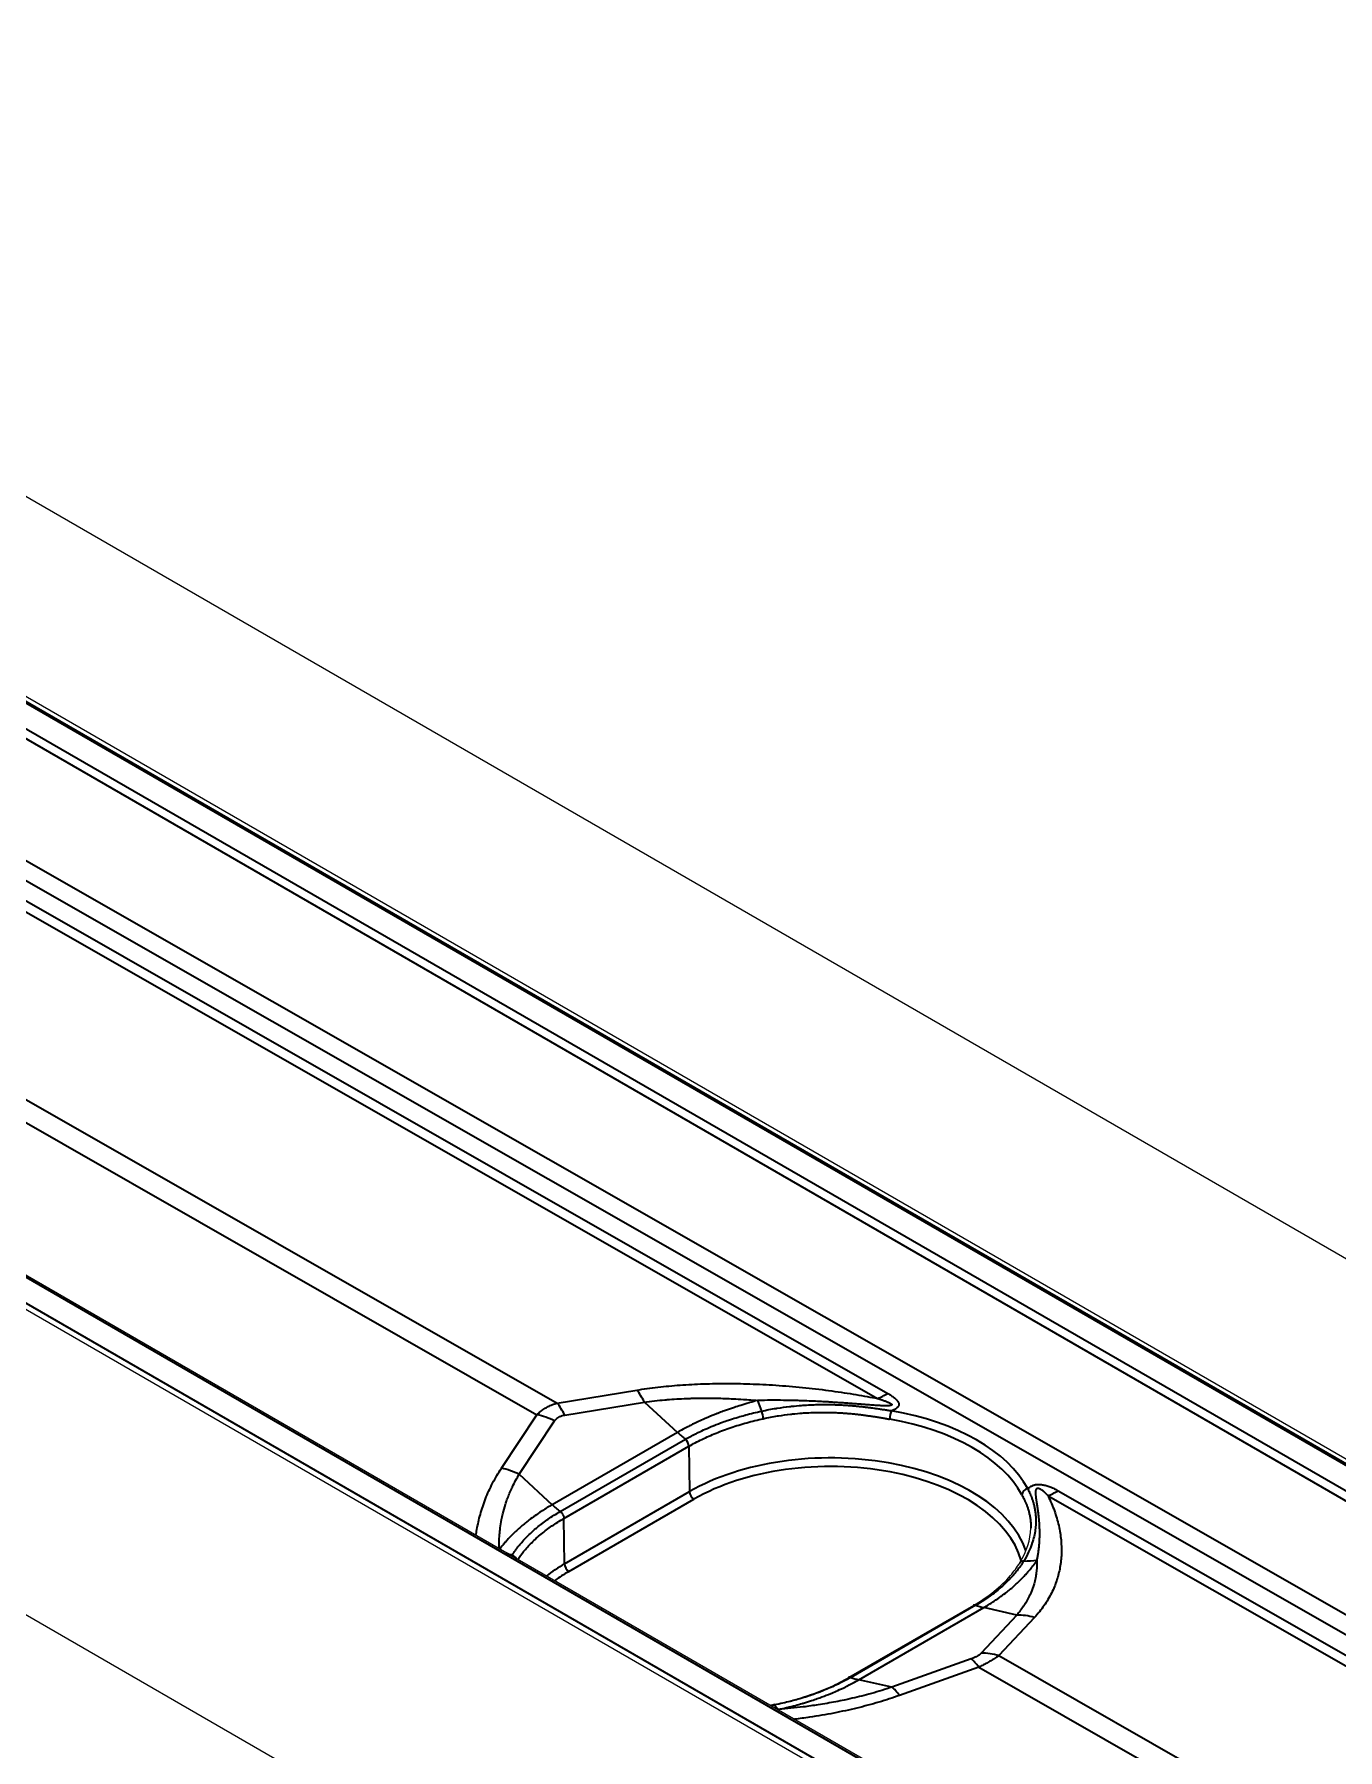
# Model space of a CAD drawing. Header units: millimetres. Extents: x 101 to 3000, y 150 to 4305.
# Drawn here: x 2276.3 to 2339.1, y 1187.6 to 1270.2 of the extents above; entities that cross this region are included whole.
import ezdxf

# ---------------------------------------------------------------- set-up
doc = ezdxf.new("R2010")
doc.units = ezdxf.units.MM
doc.header["$LTSCALE"] = 15
doc.layers.add('_Sichtbarkanten', color=7, linetype='Continuous', lineweight=25)
doc.layers.add('Sichtbar schmal (ISO)', color=7, linetype='Continuous', lineweight=35)

msp = doc.modelspace()

# ---------------------------------------------------------------- linework, layer by layer
at = {"layer": '_Sichtbarkanten'}
for p, q in [((1944.571, 1439.231), (2453.688, 1145.292)), ((1958.148, 1421.528), (2423.15, 1153.06)), ((1958.784, 1421.374), (2422.759, 1153.498)), ((1897.902, 1412.287), (2407.019, 1118.348)), ((2399.171, 1139.224), (1934.185, 1407.684)), ((2397.176, 1138.728), (1933.2, 1406.604)), ((2312.024, 1205.127), (2312.024, 1205.127)), ((2297.705, 1198.697), (2297.704, 1198.697)), ((2321.521, 1194.52), (2315.501, 1191.044))]:
    msp.add_line(p, q, dxfattribs=at)
msp.add_ellipse((2315.651, 1190.784), major_axis=(-0.15, 0.26), ratio=0.589818, start_param=0.000547, end_param=0.000654, dxfattribs=at)
for points in [[(2323.752, 1196.56), (2324.096, 1197.124), (2324.276, 1197.698), (2324.287, 1198.238)], [(2321.521, 1194.52), (2321.521, 1194.52), (2321.521, 1194.52), (2321.521, 1194.52)], [(2311.729, 1189.709), (2311.787, 1189.72), (2311.845, 1189.731), (2311.902, 1189.743)]]:
    msp.add_open_spline(points, degree=3, dxfattribs=at)
for points, knots in [([(2321.521, 1194.52), (2322.245, 1194.938), (2322.855, 1195.429), (2323.476, 1196.149), (2323.625, 1196.353), (2323.752, 1196.56)], [0, 0, 0, 0, 0.5178171, 0.5178171, 0.7138072, 0.7138072, 0.7138072, 0.7138072]), ([(2311.902, 1189.743), (2312.882, 1189.937), (2313.815, 1190.232), (2314.935, 1190.737), (2315.227, 1190.886), (2315.501, 1191.044)], [0, 0, 0, 0, 0.5209243, 0.5209243, 0.7169588, 0.7169588, 0.7169588, 0.7169588])]:
    msp.add_open_spline(points, degree=3, knots=knots, dxfattribs=at)
at = {"layer": 'Sichtbar schmal (ISO)'}
for p, q in [((1956.938, 1420.892), (2421.924, 1152.432)), ((2423, 1153.045), (1957.998, 1421.513)), ((2421.712, 1152.069), (1956.726, 1420.529)), ((2399.021, 1139.209), (1934.035, 1407.669)), ((1932.959, 1407.057), (2397.961, 1138.588)), ((2230.543, 1256.297), (2417.942, 1149.255)), ((2230.121, 1255.57), (2417.099, 1148.768)), ((2242.872, 1247.309), (2317.392, 1204.735)), ((2242.387, 1247.061), (2316.907, 1204.488)), ((2240.022, 1239.365), (2301.457, 1204.266)), ((2239.054, 1238.806), (2300.489, 1203.707)), ((2301.457, 1204.266), (2305.296, 1204.892)), ((2301.825, 1203.691), (2305.664, 1204.317)), ((2305.664, 1204.317), (2307.258, 1202.855)), ((2298.779, 1201.13), (2300.489, 1203.707)), ((2299.631, 1200.834), (2301.341, 1203.411)), ((2307.258, 1202.855), (2301.225, 1199.372)), ((2301.61, 1199.04), (2307.643, 1202.523)), ((2301.786, 1198.708), (2307.81, 1202.186)), ((2307.81, 1202.186), (2307.843, 1199.999)), ((2299.631, 1200.834), (2301.225, 1199.372)), ((2324.563, 1200.343), (2324.563, 1200.343)), ((2301.819, 1196.521), (2307.843, 1199.999)), ((2302.031, 1196.158), (2308.055, 1199.636)), ((2325.119, 1199.797), (2397.517, 1158.435)), ((2325.603, 1200.044), (2398.002, 1158.682)), ((2297.726, 1198.782), (2297.726, 1198.782)), ((2301.819, 1196.521), (2301.786, 1198.708)), ((2321.627, 1194.523), (2315.61, 1191.05)), ((2316.002, 1190.939), (2322.019, 1194.412)), ((2323.611, 1194.055), (2322.019, 1194.412)), ((2323.611, 1194.055), (2321.902, 1192.221)), ((2324.462, 1193.934), (2322.753, 1192.1)), ((2321.418, 1191.941), (2317.594, 1190.581)), ((2322.753, 1192.1), (2382.068, 1158.213)), ((2321.785, 1191.541), (2317.962, 1190.181)), ((2321.785, 1191.541), (2381.099, 1157.654)), ((2317.594, 1190.581), (2316.002, 1190.939))]:
    msp.add_line(p, q, dxfattribs=at)
for centre, major_axis, ratio, start_param, end_param in [((2301.226, 1201.687), (0.483, -2.961), 0.391017, 2.24872, 2.561217), ((2305.065, 1202.313), (0.483, -2.961), 0.391017, 2.24872, 2.561217), ((2311.655, 1207.98), (1.039, -5.909), 0.233897, 5.323007, 5.437519), ((2317.369, 1209.647), (2.976, 5.21), 0.580379, 3.810003, 3.924371), ((2300.742, 1201.407), (2.5, -1.659), 0.681186, 1.775229, 2.087726), ((2311.292, 1203.674), (0.064, -0.293), 0.266798, 0.941293, 2.285908), ((2317.575, 1203.652), (-0.052, -0.296), 0.243844, 3.775368, 5.33116), ((2314.636, 1198.187), (9.65, 0.045), 0.574225, 0.296766, 1.268256), ((2314.634, 1198.429), (9.95, 0.045), 0.574319, 0.296844, 1.268334), ((2308.455, 1206.863), (3, -5.196), 0.57735, 5.211566, 5.305129), ((2307.6, 1202.305), (0.145, -0.263), 0.577838, 0.813741, 2.174276), ((2314.635, 1196.078), (9.605, 0), 0.57735, 0.196476, 2.356194), ((2299.032, 1198.83), (2.5, -1.659), 0.681186, 1.775228, 2.087725), ((2314.635, 1195.837), (9.305, 0), 0.57735, 0.158078, 2.356194), ((2324.143, 1199.898), (-0.264, -0.142), 0.78283, 4.31737, 5.868269), ((2302.423, 1203.38), (3, -5.196), 0.57735, 5.211566, 5.305129), ((2308.055, 1199.881), (-0.15, 0.26), 0.57735, 0.802851, 2.356194), ((2325.581, 1204.956), (2.976, 5.21), 0.580365, 3.809996, 3.924363), ((2300.494, 1201.536), (5.316, -2.782), 0.783277, 4.840877, 4.891485), ((2299.237, 1196.714), (0.254, -0.16), 0.776535, 0.932254, 1.812704), ((2308.611, 1192.6), (9.605, 0), 0.57735, 2.356194, 2.495666), ((2308.611, 1192.359), (9.305, 0), 0.57735, 2.356194, 2.468253), ((2302.031, 1196.403), (-0.15, 0.26), 0.57735, 0.802851, 2.356194), ((2324.008, 1196.404), (-0.256, 0.156), 0.763624, 5.369587, 6.283188), ((2322.71, 1201.661), (-5.319, 2.777), 0.783415, 2.175826, 2.29129), ((2320.778, 1199.813), (-3, 5.196), 0.57735, 2.557488, 2.652887), ((2324.231, 1191.354), (-2.195, 2.045), 0.803702, 5.270685, 5.583182), ((2322.038, 1189.241), (-1.005, 2.827), 0.268501, 5.561414, 5.87391), ((2322.522, 1189.52), (-2.195, 2.045), 0.803702, 5.270686, 5.583183), ((2315.651, 1190.784), (-0.15, 0.26), 0.589818, 5.699689, 6.283731), ((2314.762, 1196.34), (-3, 5.196), 0.57735, 2.557488, 2.652887), ((2318.215, 1187.881), (-1.005, 2.827), 0.268501, 5.561414, 5.87391), ((2311.961, 1189.448), (-0.058, 0.294), 0.280092, 5.858449, 6.283187), ((2311.555, 1195.22), (1.037, -5.91), 0.233443, 5.864207, 5.979673)]:
    msp.add_ellipse(centre, major_axis=major_axis, ratio=ratio, start_param=start_param, end_param=end_param, dxfattribs=at)
for points, knots in [([(2305.296, 1204.892), (2305.63, 1204.947), (2305.972, 1204.994), (2306.32, 1205.034), (2306.668, 1205.074), (2307.022, 1205.107), (2307.387, 1205.133), (2307.753, 1205.16), (2308.13, 1205.18), (2308.516, 1205.193), (2308.901, 1205.206), (2309.295, 1205.212), (2309.694, 1205.21), (2310.093, 1205.209), (2310.498, 1205.201), (2310.908, 1205.186), (2311.319, 1205.17), (2311.736, 1205.148), (2312.159, 1205.117), (2312.582, 1205.087), (2313.012, 1205.049), (2313.439, 1205.005), (2313.866, 1204.96), (2314.29, 1204.908), (2314.697, 1204.853), (2315.104, 1204.797), (2315.494, 1204.737), (2315.863, 1204.676), (2316.232, 1204.614), (2316.579, 1204.551), (2316.907, 1204.488)], [0, 0, 0, 0, 0.1, 0.1, 0.1, 0.2, 0.2, 0.2, 0.3, 0.3, 0.3, 0.4, 0.4, 0.4, 0.5, 0.5, 0.5, 0.6, 0.6, 0.6, 0.7, 0.7, 0.7, 0.8, 0.8, 0.8, 0.9, 0.9, 0.9, 0.9999998, 0.9999998, 0.9999998, 0.9999998]), ([(2300.489, 1203.707), (2300.543, 1203.761), (2300.598, 1203.812), (2300.656, 1203.858), (2300.713, 1203.905), (2300.772, 1203.948), (2300.833, 1203.988), (2300.895, 1204.028), (2300.958, 1204.064), (2301.024, 1204.098), (2301.09, 1204.132), (2301.159, 1204.162), (2301.231, 1204.191), (2301.303, 1204.219), (2301.379, 1204.244), (2301.457, 1204.266)], [0.0000009, 0.0000009, 0.0000009, 0.0000009, 0.2, 0.2, 0.2, 0.4, 0.4, 0.4, 0.6, 0.6, 0.6, 0.8, 0.8, 0.8, 1, 1, 1, 1]), ([(2305.664, 1204.317), (2305.986, 1204.361), (2306.318, 1204.397), (2306.656, 1204.426), (2306.692, 1204.429), (2306.729, 1204.432), (2306.765, 1204.435), (2307.068, 1204.459), (2307.376, 1204.477), (2307.694, 1204.489), (2307.77, 1204.491), (2307.847, 1204.494), (2307.924, 1204.496), (2308.207, 1204.504), (2308.498, 1204.507), (2308.794, 1204.506), (2308.914, 1204.505), (2309.035, 1204.504), (2309.157, 1204.501), (2309.415, 1204.496), (2309.677, 1204.487), (2309.941, 1204.474), (2310.107, 1204.466), (2310.274, 1204.457), (2310.442, 1204.446), (2310.666, 1204.431), (2310.891, 1204.413), (2311.118, 1204.393)], [0, 0, 0, 0, 0.2, 0.2, 0.2, 0.221461, 0.221461, 0.221461, 0.4, 0.4, 0.4, 0.44272, 0.44272, 0.44272, 0.6, 0.6, 0.6, 0.66406, 0.66406, 0.66406, 0.8, 0.8, 0.8, 0.885621, 0.885621, 0.885621, 1, 1, 1, 1]), ([(2311.118, 1204.393), (2310.996, 1204.359), (2310.874, 1204.325), (2310.753, 1204.29), (2310.738, 1204.286), (2310.724, 1204.282), (2310.709, 1204.277), (2310.573, 1204.238), (2310.439, 1204.197), (2310.306, 1204.156), (2310.204, 1204.124), (2310.103, 1204.091), (2310.002, 1204.058), (2309.973, 1204.048), (2309.943, 1204.038), (2309.914, 1204.028), (2309.784, 1203.985), (2309.657, 1203.94), (2309.528, 1203.894), (2309.442, 1203.863), (2309.356, 1203.831), (2309.268, 1203.797), (2309.224, 1203.781), (2309.18, 1203.764), (2309.135, 1203.746), (2309.001, 1203.694), (2308.864, 1203.638), (2308.721, 1203.578), (2308.668, 1203.556), (2308.615, 1203.533), (2308.561, 1203.509), (2308.468, 1203.469), (2308.373, 1203.426), (2308.275, 1203.381), (2308.15, 1203.323), (2308.021, 1203.261), (2307.887, 1203.193), (2307.854, 1203.177), (2307.822, 1203.161), (2307.789, 1203.144), (2307.619, 1203.056), (2307.44, 1202.96), (2307.258, 1202.855)], [0, 0, 0, 0, 0.098918, 0.098918, 0.098918, 0.111111, 0.111111, 0.111111, 0.222222, 0.222222, 0.222222, 0.308074, 0.308074, 0.308074, 0.333333, 0.333333, 0.333333, 0.444444, 0.444444, 0.444444, 0.518391, 0.518391, 0.518391, 0.555556, 0.555556, 0.555556, 0.666667, 0.666667, 0.666667, 0.70768, 0.70768, 0.70768, 0.777778, 0.777778, 0.777778, 0.867258, 0.867258, 0.867258, 0.888889, 0.888889, 0.888889, 1, 1, 1, 1]), ([(2316.907, 1204.488), (2316.944, 1204.477), (2316.978, 1204.466), (2317.011, 1204.455), (2317.044, 1204.445), (2317.076, 1204.434), (2317.106, 1204.424), (2317.113, 1204.422), (2317.12, 1204.419), (2317.128, 1204.417), (2317.15, 1204.41), (2317.171, 1204.402), (2317.191, 1204.395), (2317.219, 1204.385), (2317.244, 1204.376), (2317.269, 1204.367), (2317.293, 1204.358), (2317.316, 1204.349), (2317.338, 1204.341), (2317.359, 1204.332), (2317.379, 1204.324), (2317.398, 1204.316), (2317.417, 1204.308), (2317.435, 1204.3), (2317.451, 1204.293), (2317.467, 1204.285), (2317.482, 1204.278), (2317.496, 1204.27), (2317.509, 1204.263), (2317.522, 1204.257), (2317.532, 1204.25), (2317.543, 1204.243), (2317.553, 1204.237), (2317.56, 1204.231), (2317.568, 1204.225), (2317.575, 1204.22), (2317.58, 1204.214), (2317.585, 1204.209), (2317.589, 1204.204), (2317.591, 1204.2), (2317.593, 1204.195), (2317.595, 1204.191), (2317.595, 1204.187), (2317.595, 1204.183), (2317.594, 1204.179), (2317.591, 1204.175), (2317.588, 1204.171), (2317.585, 1204.168), (2317.579, 1204.164), (2317.573, 1204.161), (2317.566, 1204.158), (2317.557, 1204.155), (2317.547, 1204.152), (2317.536, 1204.149), (2317.522, 1204.146), (2317.508, 1204.144), (2317.492, 1204.142), (2317.474, 1204.14), (2317.456, 1204.138), (2317.435, 1204.137), (2317.412, 1204.136), (2317.389, 1204.135), (2317.364, 1204.135), (2317.337, 1204.135), (2317.31, 1204.134), (2317.282, 1204.135), (2317.252, 1204.135), (2317.221, 1204.136), (2317.189, 1204.137), (2317.156, 1204.138), (2317.122, 1204.139), (2317.087, 1204.141), (2317.05, 1204.142), (2317.034, 1204.143), (2317.018, 1204.144), (2317.001, 1204.145), (2316.979, 1204.146), (2316.957, 1204.147), (2316.934, 1204.149), (2316.894, 1204.151), (2316.851, 1204.154), (2316.806, 1204.157), (2316.762, 1204.159), (2316.715, 1204.163), (2316.665, 1204.166), (2316.616, 1204.17), (2316.564, 1204.173), (2316.51, 1204.177), (2316.456, 1204.181), (2316.399, 1204.186), (2316.339, 1204.19), (2316.28, 1204.195), (2316.217, 1204.2), (2316.152, 1204.205), (2316.086, 1204.21), (2316.017, 1204.215), (2315.945, 1204.221), (2315.908, 1204.223), (2315.869, 1204.226), (2315.829, 1204.229), (2315.793, 1204.232), (2315.756, 1204.235), (2315.718, 1204.238), (2315.638, 1204.244), (2315.554, 1204.25), (2315.467, 1204.257), (2315.379, 1204.263), (2315.287, 1204.27), (2315.191, 1204.276), (2315.095, 1204.283), (2314.994, 1204.29), (2314.89, 1204.297), (2314.785, 1204.304), (2314.676, 1204.31), (2314.562, 1204.317), (2314.552, 1204.318), (2314.542, 1204.318), (2314.531, 1204.319), (2314.427, 1204.325), (2314.318, 1204.331), (2314.204, 1204.337), (2314.079, 1204.344), (2313.948, 1204.35), (2313.81, 1204.357), (2313.673, 1204.363), (2313.529, 1204.369), (2313.376, 1204.374), (2313.299, 1204.377), (2313.219, 1204.379), (2313.138, 1204.382), (2313.059, 1204.384), (2312.978, 1204.386), (2312.896, 1204.388), (2312.727, 1204.393), (2312.55, 1204.396), (2312.363, 1204.398), (2312.175, 1204.4), (2311.977, 1204.401), (2311.77, 1204.401), (2311.767, 1204.401), (2311.764, 1204.401), (2311.761, 1204.401), (2311.556, 1204.4), (2311.342, 1204.397), (2311.118, 1204.393)], [0, 0, 0, 0, 0.0238095, 0.0238095, 0.0238095, 0.047619, 0.047619, 0.047619, 0.0534767, 0.0534767, 0.0534767, 0.0714286, 0.0714286, 0.0714286, 0.0952381, 0.0952381, 0.0952381, 0.1190476, 0.1190476, 0.1190476, 0.1428571, 0.1428571, 0.1428571, 0.1666667, 0.1666667, 0.1666667, 0.1904762, 0.1904762, 0.1904762, 0.2142857, 0.2142857, 0.2142857, 0.2380952, 0.2380952, 0.2380952, 0.2619048, 0.2619048, 0.2619048, 0.2857143, 0.2857143, 0.2857143, 0.3095238, 0.3095238, 0.3095238, 0.3333333, 0.3333333, 0.3333333, 0.3571429, 0.3571429, 0.3571429, 0.3809524, 0.3809524, 0.3809524, 0.4047619, 0.4047619, 0.4047619, 0.4285714, 0.4285714, 0.4285714, 0.452381, 0.452381, 0.452381, 0.4761905, 0.4761905, 0.4761905, 0.5, 0.5, 0.5, 0.5238095, 0.5238095, 0.5238095, 0.547619, 0.547619, 0.547619, 0.558073, 0.558073, 0.558073, 0.5714286, 0.5714286, 0.5714286, 0.5952381, 0.5952381, 0.5952381, 0.6190476, 0.6190476, 0.6190476, 0.6428571, 0.6428571, 0.6428571, 0.6666667, 0.6666667, 0.6666667, 0.6904762, 0.6904762, 0.6904762, 0.7142857, 0.7142857, 0.7142857, 0.7266766, 0.7266766, 0.7266766, 0.7380952, 0.7380952, 0.7380952, 0.7619048, 0.7619048, 0.7619048, 0.7857143, 0.7857143, 0.7857143, 0.8095238, 0.8095238, 0.8095238, 0.8333333, 0.8333333, 0.8333333, 0.8354371, 0.8354371, 0.8354371, 0.8571429, 0.8571429, 0.8571429, 0.8809524, 0.8809524, 0.8809524, 0.9047619, 0.9047619, 0.9047619, 0.9168895, 0.9168895, 0.9168895, 0.9285714, 0.9285714, 0.9285714, 0.952381, 0.952381, 0.952381, 0.9761905, 0.9761905, 0.9761905, 0.9765174, 0.9765174, 0.9765174, 0.9999995, 0.9999995, 0.9999995, 0.9999995]), ([(2317.392, 1204.735), (2317.423, 1204.717), (2317.482, 1204.683), (2317.561, 1204.632), (2317.632, 1204.583), (2317.695, 1204.535), (2317.751, 1204.489), (2317.798, 1204.444), (2317.839, 1204.4), (2317.872, 1204.357), (2317.898, 1204.315), (2317.916, 1204.275), (2317.927, 1204.236), (2317.93, 1204.199), (2317.926, 1204.165), (2317.916, 1204.133), (2317.899, 1204.1), (2317.874, 1204.067), (2317.838, 1204.032), (2317.791, 1203.997), (2317.731, 1203.963), (2317.658, 1203.929), (2317.603, 1203.908), (2317.574, 1203.897)], [0.0000001, 0.0000001, 0.0000001, 0.0000001, 0.047619, 0.0952381, 0.1428571, 0.1904762, 0.2380952, 0.2857143, 0.3333333, 0.3809524, 0.4285714, 0.4761905, 0.5238095, 0.5714286, 0.6190476, 0.6666667, 0.7142857, 0.7619048, 0.8095238, 0.8571429, 0.9047619, 0.952381, 1, 1, 1, 1]), ([(2301.341, 1203.411), (2301.362, 1203.442), (2301.407, 1203.498), (2301.489, 1203.566), (2301.584, 1203.621), (2301.694, 1203.664), (2301.78, 1203.683), (2301.825, 1203.691)], [0.0000017, 0.0000017, 0.0000017, 0.0000017, 0.2, 0.4, 0.6, 0.8, 1, 1, 1, 1]), ([(2307.643, 1202.523), (2307.8, 1202.614), (2307.963, 1202.702), (2308.13, 1202.786), (2308.182, 1202.813), (2308.235, 1202.838), (2308.287, 1202.864), (2308.388, 1202.913), (2308.491, 1202.961), (2308.595, 1203.008), (2308.722, 1203.064), (2308.852, 1203.119), (2308.983, 1203.173), (2309, 1203.179), (2309.016, 1203.186), (2309.032, 1203.192), (2309.165, 1203.246), (2309.3, 1203.297), (2309.437, 1203.347), (2309.532, 1203.381), (2309.627, 1203.414), (2309.723, 1203.446), (2309.754, 1203.457), (2309.786, 1203.467), (2309.817, 1203.477), (2309.937, 1203.517), (2310.059, 1203.555), (2310.182, 1203.591), (2310.288, 1203.623), (2310.394, 1203.653), (2310.501, 1203.682), (2310.516, 1203.686), (2310.532, 1203.69), (2310.547, 1203.695), (2310.67, 1203.728), (2310.793, 1203.759), (2310.917, 1203.789), (2311.047, 1203.821), (2311.178, 1203.851), (2311.31, 1203.879)], [0, 0, 0, 0, 0.1528324, 0.1528324, 0.1528324, 0.2, 0.2, 0.2, 0.290239, 0.290239, 0.290239, 0.4, 0.4, 0.4, 0.4134563, 0.4134563, 0.4134563, 0.5239697, 0.5239697, 0.5239697, 0.6, 0.6, 0.6, 0.6244923, 0.6244923, 0.6244923, 0.7190906, 0.7190906, 0.7190906, 0.8, 0.8, 0.8, 0.8116038, 0.8116038, 0.8116038, 0.9038469, 0.9038469, 0.9038469, 0.9999998, 0.9999998, 0.9999998, 0.9999998]), ([(2307.81, 1202.186), (2308.011, 1202.302), (2308.221, 1202.413), (2308.44, 1202.519), (2308.658, 1202.625), (2308.886, 1202.726), (2309.12, 1202.821), (2309.354, 1202.917), (2309.595, 1203.006), (2309.843, 1203.089), (2310.09, 1203.173), (2310.344, 1203.25), (2310.603, 1203.321), (2310.861, 1203.392), (2311.125, 1203.457), (2311.393, 1203.515)], [0, 0, 0, 0, 0.2, 0.2, 0.2, 0.4, 0.4, 0.4, 0.6, 0.6, 0.6, 0.8, 0.8, 0.8, 1, 1, 1, 1]), ([(2311.31, 1203.879), (2311.554, 1203.932), (2311.789, 1203.976), (2312.014, 1204.012), (2312.033, 1204.015), (2312.051, 1204.018), (2312.07, 1204.021), (2312.274, 1204.053), (2312.468, 1204.079), (2312.654, 1204.101), (2312.688, 1204.105), (2312.722, 1204.109), (2312.755, 1204.112), (2312.922, 1204.13), (2313.082, 1204.145), (2313.236, 1204.156), (2313.282, 1204.16), (2313.327, 1204.163), (2313.372, 1204.166), (2313.508, 1204.175), (2313.639, 1204.182), (2313.766, 1204.187), (2313.821, 1204.189), (2313.875, 1204.191), (2313.928, 1204.192), (2314.038, 1204.195), (2314.144, 1204.197), (2314.247, 1204.198), (2314.309, 1204.198), (2314.369, 1204.198), (2314.429, 1204.198), (2314.517, 1204.198), (2314.602, 1204.196), (2314.685, 1204.195), (2314.752, 1204.193), (2314.817, 1204.191), (2314.88, 1204.189), (2314.95, 1204.187), (2315.018, 1204.184), (2315.084, 1204.181), (2315.154, 1204.178), (2315.222, 1204.174), (2315.288, 1204.171), (2315.342, 1204.167), (2315.396, 1204.164), (2315.448, 1204.16), (2315.519, 1204.155), (2315.589, 1204.15), (2315.657, 1204.145), (2315.698, 1204.141), (2315.739, 1204.138), (2315.779, 1204.134), (2315.852, 1204.128), (2315.922, 1204.121), (2315.991, 1204.114), (2316.021, 1204.111), (2316.052, 1204.108), (2316.082, 1204.105), (2316.155, 1204.097), (2316.225, 1204.089), (2316.293, 1204.081), (2316.315, 1204.079), (2316.337, 1204.076), (2316.358, 1204.074), (2316.431, 1204.065), (2316.501, 1204.056), (2316.568, 1204.047), (2316.582, 1204.046), (2316.596, 1204.044), (2316.609, 1204.042), (2316.682, 1204.032), (2316.751, 1204.023), (2316.817, 1204.013), (2316.824, 1204.012), (2316.831, 1204.011), (2316.838, 1204.01), (2316.909, 1204), (2316.976, 1203.99), (2317.04, 1203.981), (2317.11, 1203.97), (2317.175, 1203.96), (2317.237, 1203.951), (2317.3, 1203.941), (2317.36, 1203.931), (2317.415, 1203.923), (2317.472, 1203.914), (2317.525, 1203.905), (2317.574, 1203.897)], [0, 0, 0, 0, 0.0576718, 0.0576718, 0.0576718, 0.0625, 0.0625, 0.0625, 0.1153201, 0.1153201, 0.1153201, 0.125, 0.125, 0.125, 0.1731336, 0.1731336, 0.1731336, 0.1875, 0.1875, 0.1875, 0.2310698, 0.2310698, 0.2310698, 0.25, 0.25, 0.25, 0.2891215, 0.2891215, 0.2891215, 0.3125, 0.3125, 0.3125, 0.3472726, 0.3472726, 0.3472726, 0.375, 0.375, 0.375, 0.4055129, 0.4055129, 0.4055129, 0.4375, 0.4375, 0.4375, 0.4638309, 0.4638309, 0.4638309, 0.5, 0.5, 0.5, 0.5222178, 0.5222178, 0.5222178, 0.5625, 0.5625, 0.5625, 0.5806584, 0.5806584, 0.5806584, 0.625, 0.625, 0.625, 0.6390899, 0.6390899, 0.6390899, 0.6875, 0.6875, 0.6875, 0.6974563, 0.6974563, 0.6974563, 0.75, 0.75, 0.75, 0.7557249, 0.7557249, 0.7557249, 0.8125, 0.8125, 0.8125, 0.8737062, 0.8737062, 0.8737062, 0.936405, 0.936405, 0.936405, 0.9999999, 0.9999999, 0.9999999, 0.9999999]), ([(2311.393, 1203.515), (2311.631, 1203.567), (2311.86, 1203.61), (2312.078, 1203.645), (2312.096, 1203.648), (2312.114, 1203.651), (2312.132, 1203.654), (2312.33, 1203.685), (2312.519, 1203.711), (2312.7, 1203.731), (2312.733, 1203.735), (2312.766, 1203.739), (2312.799, 1203.742), (2312.961, 1203.76), (2313.117, 1203.773), (2313.266, 1203.784), (2313.311, 1203.788), (2313.355, 1203.791), (2313.399, 1203.793), (2313.531, 1203.802), (2313.659, 1203.808), (2313.781, 1203.812), (2313.835, 1203.814), (2313.887, 1203.815), (2313.939, 1203.817), (2314.046, 1203.819), (2314.15, 1203.82), (2314.25, 1203.82), (2314.31, 1203.821), (2314.368, 1203.82), (2314.426, 1203.82), (2314.512, 1203.819), (2314.595, 1203.817), (2314.676, 1203.815), (2314.74, 1203.813), (2314.803, 1203.811), (2314.865, 1203.808), (2314.933, 1203.806), (2314.999, 1203.802), (2315.063, 1203.799), (2315.131, 1203.795), (2315.197, 1203.791), (2315.261, 1203.787), (2315.314, 1203.783), (2315.366, 1203.779), (2315.416, 1203.775), (2315.486, 1203.77), (2315.553, 1203.764), (2315.619, 1203.758), (2315.659, 1203.755), (2315.699, 1203.751), (2315.738, 1203.747), (2315.809, 1203.74), (2315.877, 1203.733), (2315.943, 1203.725), (2315.973, 1203.722), (2316.003, 1203.719), (2316.032, 1203.715), (2316.103, 1203.707), (2316.171, 1203.698), (2316.238, 1203.69), (2316.259, 1203.687), (2316.279, 1203.684), (2316.3, 1203.681), (2316.371, 1203.672), (2316.439, 1203.662), (2316.504, 1203.653), (2316.518, 1203.651), (2316.531, 1203.649), (2316.544, 1203.647), (2316.614, 1203.637), (2316.682, 1203.627), (2316.746, 1203.616), (2316.753, 1203.615), (2316.76, 1203.614), (2316.767, 1203.613), (2316.836, 1203.602), (2316.901, 1203.591), (2316.964, 1203.581), (2317.031, 1203.57), (2317.095, 1203.559), (2317.155, 1203.548), (2317.217, 1203.538), (2317.275, 1203.528), (2317.33, 1203.518), (2317.386, 1203.508), (2317.438, 1203.499), (2317.486, 1203.491)], [0, 0, 0, 0, 0.0576722, 0.0576722, 0.0576722, 0.0625, 0.0625, 0.0625, 0.1153211, 0.1153211, 0.1153211, 0.125, 0.125, 0.125, 0.1731342, 0.1731342, 0.1731342, 0.1875, 0.1875, 0.1875, 0.2310706, 0.2310706, 0.2310706, 0.25, 0.25, 0.25, 0.2891223, 0.2891223, 0.2891223, 0.3125, 0.3125, 0.3125, 0.3472735, 0.3472735, 0.3472735, 0.375, 0.375, 0.375, 0.4055138, 0.4055138, 0.4055138, 0.4375, 0.4375, 0.4375, 0.4638319, 0.4638319, 0.4638319, 0.5, 0.5, 0.5, 0.5222188, 0.5222188, 0.5222188, 0.5625, 0.5625, 0.5625, 0.5806595, 0.5806595, 0.5806595, 0.625, 0.625, 0.625, 0.6390912, 0.6390912, 0.6390912, 0.6875, 0.6875, 0.6875, 0.6974576, 0.6974576, 0.6974576, 0.75, 0.75, 0.75, 0.7557264, 0.7557264, 0.7557264, 0.8125, 0.8125, 0.8125, 0.8737077, 0.8737077, 0.8737077, 0.9364058, 0.9364058, 0.9364058, 0.9999999, 0.9999999, 0.9999999, 0.9999999]), ([(2297.55, 1197.895), (2297.563, 1197.989), (2297.578, 1198.083), (2297.594, 1198.176), (2297.637, 1198.419), (2297.691, 1198.658), (2297.759, 1198.903), (2297.827, 1199.148), (2297.91, 1199.399), (2298.009, 1199.652), (2298.108, 1199.904), (2298.224, 1200.159), (2298.352, 1200.407), (2298.481, 1200.654), (2298.622, 1200.894), (2298.779, 1201.13)], [0.561677, 0.561677, 0.561677, 0.561677, 0.6, 0.6, 0.6, 0.7, 0.7, 0.7, 0.8, 0.8, 0.8, 0.9, 0.9, 0.9, 1, 1, 1, 1]), ([(2298.661, 1197.254), (2298.66, 1197.351), (2298.66, 1197.449), (2298.663, 1197.546), (2298.667, 1197.677), (2298.674, 1197.806), (2298.685, 1197.934), (2298.694, 1198.04), (2298.705, 1198.145), (2298.719, 1198.25), (2298.737, 1198.383), (2298.758, 1198.515), (2298.785, 1198.65), (2298.803, 1198.744), (2298.824, 1198.839), (2298.847, 1198.935), (2298.883, 1199.084), (2298.925, 1199.234), (2298.973, 1199.385), (2298.995, 1199.456), (2299.019, 1199.527), (2299.044, 1199.598), (2299.107, 1199.776), (2299.179, 1199.953), (2299.258, 1200.127), (2299.274, 1200.162), (2299.29, 1200.198), (2299.307, 1200.233), (2299.405, 1200.438), (2299.512, 1200.638), (2299.631, 1200.834)], [0.0141295, 0.0141295, 0.0141295, 0.0141295, 0.0933841, 0.0933841, 0.0933841, 0.2, 0.2, 0.2, 0.2882116, 0.2882116, 0.2882116, 0.4, 0.4, 0.4, 0.4783364, 0.4783364, 0.4783364, 0.6, 0.6, 0.6, 0.6568724, 0.6568724, 0.6568724, 0.8, 0.8, 0.8, 0.8293891, 0.8293891, 0.8293891, 1, 1, 1, 1]), ([(2324.142, 1200.143), (2324.155, 1200.116), (2324.169, 1200.087), (2324.183, 1200.057), (2324.198, 1200.026), (2324.213, 1199.994), (2324.228, 1199.959), (2324.243, 1199.925), (2324.259, 1199.888), (2324.274, 1199.85), (2324.29, 1199.811), (2324.306, 1199.771), (2324.321, 1199.728), (2324.337, 1199.686), (2324.353, 1199.641), (2324.368, 1199.594), (2324.384, 1199.548), (2324.399, 1199.499), (2324.413, 1199.447), (2324.428, 1199.395), (2324.442, 1199.341), (2324.455, 1199.284), (2324.468, 1199.228), (2324.48, 1199.168), (2324.49, 1199.105), (2324.501, 1199.042), (2324.51, 1198.975), (2324.517, 1198.905), (2324.524, 1198.835), (2324.53, 1198.761), (2324.532, 1198.683), (2324.534, 1198.605), (2324.534, 1198.522), (2324.53, 1198.435), (2324.525, 1198.347), (2324.517, 1198.254), (2324.503, 1198.156), (2324.49, 1198.058), (2324.471, 1197.954), (2324.445, 1197.844), (2324.419, 1197.734), (2324.386, 1197.617), (2324.344, 1197.494), (2324.343, 1197.492), (2324.343, 1197.49), (2324.342, 1197.489), (2324.3, 1197.366), (2324.249, 1197.237), (2324.184, 1197.099), (2324.184, 1197.097), (2324.183, 1197.095), (2324.182, 1197.093), (2324.117, 1196.955), (2324.039, 1196.808), (2323.946, 1196.654)], [0, 0, 0, 0, 0.0616354, 0.0616354, 0.0616354, 0.1239089, 0.1239089, 0.1239089, 0.1866073, 0.1866073, 0.1866073, 0.2491904, 0.2491904, 0.2491904, 0.3116642, 0.3116642, 0.3116642, 0.3740791, 0.3740791, 0.3740791, 0.4365093, 0.4365093, 0.4365093, 0.4990055, 0.4990055, 0.4990055, 0.5615791, 0.5615791, 0.5615791, 0.6242406, 0.6242406, 0.6242406, 0.6870031, 0.6870031, 0.6870031, 0.7498814, 0.7498814, 0.7498814, 0.8125, 0.8125, 0.8125, 0.875, 0.875, 0.875, 0.8758581, 0.8758581, 0.8758581, 0.9375, 0.9375, 0.9375, 0.9383766, 0.9383766, 0.9383766, 0.9999998, 0.9999998, 0.9999998, 0.9999998]), ([(2324.142, 1200.143), (2324.158, 1200.158), (2324.19, 1200.186), (2324.241, 1200.224), (2324.294, 1200.257), (2324.349, 1200.285), (2324.405, 1200.307), (2324.462, 1200.324), (2324.519, 1200.337), (2324.579, 1200.346), (2324.646, 1200.35), (2324.721, 1200.349), (2324.804, 1200.343), (2324.89, 1200.329), (2324.98, 1200.309), (2325.074, 1200.283), (2325.172, 1200.249), (2325.273, 1200.209), (2325.379, 1200.162), (2325.488, 1200.108), (2325.564, 1200.066), (2325.603, 1200.044)], [0, 0, 0, 0, 0.0526316, 0.1052632, 0.1578947, 0.2105263, 0.2631579, 0.3157895, 0.3684211, 0.4210526, 0.4736842, 0.5263158, 0.5789474, 0.6315789, 0.6842105, 0.7368421, 0.7894737, 0.8421053, 0.8947368, 0.9473684, 0.9999998, 0.9999998, 0.9999998, 0.9999998]), ([(2324.584, 1196.697), (2324.598, 1196.759), (2324.61, 1196.819), (2324.621, 1196.879), (2324.627, 1196.909), (2324.632, 1196.94), (2324.637, 1196.969), (2324.648, 1197.029), (2324.657, 1197.088), (2324.665, 1197.147), (2324.668, 1197.175), (2324.672, 1197.204), (2324.676, 1197.232), (2324.683, 1197.291), (2324.689, 1197.349), (2324.694, 1197.407), (2324.697, 1197.434), (2324.699, 1197.461), (2324.701, 1197.488), (2324.706, 1197.547), (2324.709, 1197.605), (2324.712, 1197.662), (2324.713, 1197.688), (2324.715, 1197.715), (2324.715, 1197.741), (2324.718, 1197.799), (2324.719, 1197.857), (2324.719, 1197.913), (2324.72, 1197.938), (2324.72, 1197.963), (2324.72, 1197.987), (2324.72, 1198.044), (2324.719, 1198.099), (2324.717, 1198.153), (2324.717, 1198.175), (2324.716, 1198.197), (2324.715, 1198.219), (2324.713, 1198.271), (2324.711, 1198.321), (2324.708, 1198.37), (2324.707, 1198.389), (2324.706, 1198.408), (2324.705, 1198.427), (2324.702, 1198.474), (2324.698, 1198.518), (2324.695, 1198.561), (2324.694, 1198.578), (2324.692, 1198.594), (2324.691, 1198.61), (2324.687, 1198.652), (2324.683, 1198.692), (2324.679, 1198.731), (2324.678, 1198.745), (2324.676, 1198.76), (2324.675, 1198.774), (2324.671, 1198.812), (2324.667, 1198.848), (2324.663, 1198.883), (2324.661, 1198.896), (2324.66, 1198.908), (2324.658, 1198.921), (2324.654, 1198.955), (2324.65, 1198.989), (2324.646, 1199.021), (2324.644, 1199.032), (2324.643, 1199.043), (2324.641, 1199.054), (2324.637, 1199.085), (2324.633, 1199.116), (2324.629, 1199.145), (2324.627, 1199.155), (2324.626, 1199.165), (2324.625, 1199.174), (2324.621, 1199.203), (2324.617, 1199.231), (2324.613, 1199.258), (2324.611, 1199.267), (2324.61, 1199.275), (2324.609, 1199.284), (2324.605, 1199.31), (2324.601, 1199.336), (2324.597, 1199.361), (2324.596, 1199.369), (2324.595, 1199.376), (2324.594, 1199.383), (2324.591, 1199.408), (2324.587, 1199.432), (2324.584, 1199.455), (2324.583, 1199.462), (2324.582, 1199.468), (2324.581, 1199.475), (2324.577, 1199.497), (2324.574, 1199.519), (2324.571, 1199.54), (2324.57, 1199.546), (2324.569, 1199.552), (2324.569, 1199.558), (2324.566, 1199.579), (2324.563, 1199.599), (2324.56, 1199.618), (2324.559, 1199.623), (2324.559, 1199.629), (2324.558, 1199.634), (2324.555, 1199.653), (2324.553, 1199.672), (2324.551, 1199.69), (2324.55, 1199.694), (2324.55, 1199.699), (2324.549, 1199.703), (2324.547, 1199.721), (2324.545, 1199.738), (2324.543, 1199.755), (2324.542, 1199.759), (2324.542, 1199.763), (2324.542, 1199.767), (2324.54, 1199.783), (2324.538, 1199.799), (2324.537, 1199.815), (2324.536, 1199.818), (2324.536, 1199.822), (2324.536, 1199.825), (2324.534, 1199.841), (2324.533, 1199.856), (2324.532, 1199.87), (2324.532, 1199.873), (2324.532, 1199.876), (2324.532, 1199.879), (2324.531, 1199.894), (2324.53, 1199.908), (2324.53, 1199.921), (2324.53, 1199.924), (2324.53, 1199.926), (2324.53, 1199.929), (2324.529, 1199.942), (2324.529, 1199.955), (2324.529, 1199.967), (2324.529, 1199.97), (2324.53, 1199.972), (2324.53, 1199.974), (2324.53, 1199.986), (2324.53, 1199.998), (2324.531, 1200.009), (2324.531, 1200.011), (2324.532, 1200.013), (2324.532, 1200.015), (2324.533, 1200.026), (2324.534, 1200.036), (2324.535, 1200.046), (2324.536, 1200.048), (2324.536, 1200.049), (2324.536, 1200.051), (2324.538, 1200.061), (2324.54, 1200.07), (2324.542, 1200.078), (2324.542, 1200.08), (2324.543, 1200.081), (2324.543, 1200.082), (2324.546, 1200.091), (2324.548, 1200.098), (2324.551, 1200.106), (2324.555, 1200.114), (2324.559, 1200.121), (2324.563, 1200.128), (2324.568, 1200.134), (2324.572, 1200.139), (2324.577, 1200.144), (2324.582, 1200.149), (2324.588, 1200.153), (2324.594, 1200.156), (2324.599, 1200.159), (2324.605, 1200.161), (2324.612, 1200.163), (2324.618, 1200.164), (2324.625, 1200.165), (2324.632, 1200.165), (2324.64, 1200.165), (2324.648, 1200.165), (2324.657, 1200.163), (2324.666, 1200.162), (2324.675, 1200.16), (2324.686, 1200.156), (2324.696, 1200.153), (2324.708, 1200.148), (2324.72, 1200.142), (2324.732, 1200.137), (2324.744, 1200.13), (2324.758, 1200.122), (2324.771, 1200.115), (2324.785, 1200.106), (2324.799, 1200.096), (2324.814, 1200.086), (2324.829, 1200.075), (2324.844, 1200.063), (2324.86, 1200.05), (2324.876, 1200.037), (2324.893, 1200.023), (2324.909, 1200.009), (2324.926, 1199.993), (2324.944, 1199.977), (2324.962, 1199.96), (2324.98, 1199.943), (2324.999, 1199.924), (2325.018, 1199.905), (2325.037, 1199.885), (2325.057, 1199.864), (2325.077, 1199.843), (2325.098, 1199.82), (2325.119, 1199.797)], [0, 0, 0, 0, 0.015451, 0.015451, 0.015451, 0.023256, 0.023256, 0.023256, 0.038882, 0.038882, 0.038882, 0.046512, 0.046512, 0.046512, 0.062321, 0.062321, 0.062321, 0.069767, 0.069767, 0.069767, 0.085758, 0.085758, 0.085758, 0.093023, 0.093023, 0.093023, 0.109222, 0.109222, 0.109222, 0.116279, 0.116279, 0.116279, 0.132682, 0.132682, 0.132682, 0.139535, 0.139535, 0.139535, 0.156107, 0.156107, 0.156107, 0.162791, 0.162791, 0.162791, 0.179529, 0.179529, 0.179529, 0.186047, 0.186047, 0.186047, 0.202967, 0.202967, 0.202967, 0.209302, 0.209302, 0.209302, 0.226414, 0.226414, 0.226414, 0.232558, 0.232558, 0.232558, 0.249859, 0.249859, 0.249859, 0.255814, 0.255814, 0.255814, 0.2733, 0.2733, 0.2733, 0.27907, 0.27907, 0.27907, 0.296742, 0.296742, 0.296742, 0.302326, 0.302326, 0.302326, 0.320184, 0.320184, 0.320184, 0.325581, 0.325581, 0.325581, 0.343627, 0.343627, 0.343627, 0.348837, 0.348837, 0.348837, 0.367069, 0.367069, 0.367069, 0.372093, 0.372093, 0.372093, 0.39051, 0.39051, 0.39051, 0.395349, 0.395349, 0.395349, 0.413951, 0.413951, 0.413951, 0.418605, 0.418605, 0.418605, 0.437393, 0.437393, 0.437393, 0.44186, 0.44186, 0.44186, 0.460835, 0.460835, 0.460835, 0.465116, 0.465116, 0.465116, 0.484278, 0.484278, 0.484278, 0.488372, 0.488372, 0.488372, 0.507723, 0.507723, 0.507723, 0.511628, 0.511628, 0.511628, 0.531164, 0.531164, 0.531164, 0.534884, 0.534884, 0.534884, 0.554605, 0.554605, 0.554605, 0.55814, 0.55814, 0.55814, 0.578047, 0.578047, 0.578047, 0.581395, 0.581395, 0.581395, 0.60149, 0.60149, 0.60149, 0.604651, 0.604651, 0.604651, 0.624931, 0.624931, 0.624931, 0.648372, 0.648372, 0.648372, 0.671807, 0.671807, 0.671807, 0.695244, 0.695244, 0.695244, 0.71868, 0.71868, 0.71868, 0.742119, 0.742119, 0.742119, 0.765572, 0.765572, 0.765572, 0.789025, 0.789025, 0.789025, 0.812467, 0.812467, 0.812467, 0.835906, 0.835906, 0.835906, 0.859348, 0.859348, 0.859348, 0.882791, 0.882791, 0.882791, 0.906232, 0.906232, 0.906232, 0.929674, 0.929674, 0.929674, 0.953116, 0.953116, 0.953116, 0.976558, 0.976558, 0.976558, 1, 1, 1, 1]), ([(2301.225, 1199.372), (2301.058, 1199.275), (2300.905, 1199.181), (2300.765, 1199.091), (2300.752, 1199.083), (2300.739, 1199.075), (2300.726, 1199.066), (2300.601, 1198.984), (2300.487, 1198.906), (2300.381, 1198.831), (2300.361, 1198.817), (2300.341, 1198.803), (2300.321, 1198.788), (2300.227, 1198.72), (2300.139, 1198.654), (2300.057, 1198.591), (2300.033, 1198.572), (2300.01, 1198.553), (2299.986, 1198.535), (2299.913, 1198.477), (2299.844, 1198.42), (2299.779, 1198.365), (2299.754, 1198.344), (2299.729, 1198.322), (2299.704, 1198.301), (2299.645, 1198.25), (2299.588, 1198.199), (2299.534, 1198.15), (2299.509, 1198.126), (2299.484, 1198.103), (2299.46, 1198.081), (2299.409, 1198.033), (2299.36, 1197.985), (2299.312, 1197.938), (2299.287, 1197.914), (2299.263, 1197.889), (2299.239, 1197.865), (2299.192, 1197.817), (2299.145, 1197.768), (2299.099, 1197.718), (2299.077, 1197.695), (2299.055, 1197.671), (2299.034, 1197.647), (2298.983, 1197.591), (2298.933, 1197.534), (2298.885, 1197.477), (2298.87, 1197.46), (2298.856, 1197.443), (2298.841, 1197.426), (2298.789, 1197.363), (2298.739, 1197.3), (2298.69, 1197.237)], [0, 0, 0, 0, 0.1015551, 0.1015551, 0.1015551, 0.1111111, 0.1111111, 0.1111111, 0.2042886, 0.2042886, 0.2042886, 0.2222222, 0.2222222, 0.2222222, 0.3081024, 0.3081024, 0.3081024, 0.3333333, 0.3333333, 0.3333333, 0.4132182, 0.4132182, 0.4132182, 0.4444444, 0.4444444, 0.4444444, 0.5203233, 0.5203233, 0.5203233, 0.5555556, 0.5555556, 0.5555556, 0.6291762, 0.6291762, 0.6291762, 0.6666667, 0.6666667, 0.6666667, 0.7417196, 0.7417196, 0.7417196, 0.7777778, 0.7777778, 0.7777778, 0.8631882, 0.8631882, 0.8631882, 0.8888889, 0.8888889, 0.8888889, 0.9823108, 0.9823108, 0.9823108, 0.9823108]), ([(2323.857, 1199.851), (2323.871, 1199.824), (2323.886, 1199.796), (2323.901, 1199.766), (2323.917, 1199.736), (2323.933, 1199.704), (2323.95, 1199.67), (2323.966, 1199.637), (2323.983, 1199.601), (2324, 1199.564), (2324.017, 1199.526), (2324.034, 1199.487), (2324.051, 1199.446), (2324.069, 1199.405), (2324.086, 1199.362), (2324.102, 1199.317), (2324.119, 1199.272), (2324.135, 1199.224), (2324.151, 1199.174), (2324.167, 1199.125), (2324.182, 1199.072), (2324.196, 1199.017), (2324.21, 1198.962), (2324.224, 1198.905), (2324.235, 1198.844), (2324.247, 1198.783), (2324.258, 1198.719), (2324.266, 1198.651), (2324.275, 1198.583), (2324.281, 1198.512), (2324.285, 1198.436), (2324.288, 1198.373), (2324.289, 1198.307), (2324.287, 1198.238)], [0, 0, 0, 0, 0.061635, 0.061635, 0.061635, 0.1239081, 0.1239081, 0.1239081, 0.1866064, 0.1866064, 0.1866064, 0.2491896, 0.2491896, 0.2491896, 0.3116634, 0.3116634, 0.3116634, 0.3740784, 0.3740784, 0.3740784, 0.4365085, 0.4365085, 0.4365085, 0.4990048, 0.4990048, 0.4990048, 0.5615784, 0.5615784, 0.5615784, 0.6242399, 0.6242399, 0.6242399, 0.6763439, 0.6763439, 0.6763439, 0.6763439]), ([(2325.119, 1199.797), (2325.237, 1199.554), (2325.441, 1199.073), (2325.649, 1198.36), (2325.761, 1197.667), (2325.78, 1196.991), (2325.707, 1196.339), (2325.555, 1195.734), (2325.303, 1195.111), (2324.937, 1194.493), (2324.632, 1194.116), (2324.462, 1193.934)], [0.0000001, 0.0000001, 0.0000001, 0.0000001, 0.1111111, 0.2222222, 0.3333333, 0.4444444, 0.5555556, 0.6666667, 0.7777778, 0.8888889, 1, 1, 1, 1]), ([(2299.297, 1196.943), (2299.392, 1197.095), (2299.499, 1197.246), (2299.617, 1197.393), (2299.619, 1197.396), (2299.622, 1197.399), (2299.624, 1197.402), (2299.734, 1197.538), (2299.853, 1197.672), (2299.981, 1197.803), (2299.995, 1197.817), (2300.009, 1197.831), (2300.023, 1197.846), (2300.15, 1197.972), (2300.285, 1198.096), (2300.428, 1198.217), (2300.449, 1198.235), (2300.469, 1198.252), (2300.49, 1198.269), (2300.642, 1198.395), (2300.804, 1198.517), (2300.973, 1198.636), (2300.989, 1198.647), (2301.005, 1198.658), (2301.021, 1198.669), (2301.208, 1198.798), (2301.405, 1198.922), (2301.61, 1199.04)], [0, 0, 0, 0, 0.195947, 0.195947, 0.195947, 0.2, 0.2, 0.2, 0.380184, 0.380184, 0.380184, 0.4, 0.4, 0.4, 0.574913, 0.574913, 0.574913, 0.6, 0.6, 0.6, 0.782714, 0.782714, 0.782714, 0.8, 0.8, 0.8, 1, 1, 1, 1]), ([(2299.566, 1196.732), (2299.649, 1196.859), (2299.741, 1196.984), (2299.841, 1197.108), (2299.96, 1197.255), (2300.091, 1197.4), (2300.233, 1197.541), (2300.374, 1197.682), (2300.527, 1197.82), (2300.69, 1197.954), (2300.853, 1198.089), (2301.027, 1198.219), (2301.21, 1198.345), (2301.393, 1198.471), (2301.585, 1198.592), (2301.786, 1198.708)], [0.0316734, 0.0316734, 0.0316734, 0.0316734, 0.2, 0.2, 0.2, 0.4, 0.4, 0.4, 0.6, 0.6, 0.6, 0.8, 0.8, 0.8, 1, 1, 1, 1]), ([(2301.61, 1199.04), (2301.629, 1199.025), (2301.648, 1199.008), (2301.666, 1198.988), (2301.683, 1198.968), (2301.699, 1198.946), (2301.714, 1198.923), (2301.722, 1198.911), (2301.729, 1198.898), (2301.736, 1198.885), (2301.742, 1198.874), (2301.747, 1198.863), (2301.752, 1198.852), (2301.762, 1198.827), (2301.771, 1198.802), (2301.776, 1198.778), (2301.782, 1198.754), (2301.785, 1198.73), (2301.786, 1198.708)], [0, 0, 0, 0, 0.2, 0.2, 0.2, 0.4, 0.4, 0.4, 0.507789, 0.507789, 0.507789, 0.6, 0.6, 0.6, 0.8, 0.8, 0.8, 1, 1, 1, 1]), ([(2323.946, 1196.654), (2323.851, 1196.497), (2323.744, 1196.343), (2323.625, 1196.192), (2323.622, 1196.188), (2323.62, 1196.185), (2323.617, 1196.182), (2323.508, 1196.043), (2323.389, 1195.907), (2323.261, 1195.774), (2323.247, 1195.759), (2323.232, 1195.744), (2323.217, 1195.729), (2323.091, 1195.601), (2322.956, 1195.475), (2322.813, 1195.353), (2322.792, 1195.335), (2322.771, 1195.317), (2322.749, 1195.299), (2322.597, 1195.173), (2322.437, 1195.05), (2322.268, 1194.931), (2322.251, 1194.92), (2322.234, 1194.908), (2322.217, 1194.896), (2322.029, 1194.766), (2321.832, 1194.642), (2321.627, 1194.523)], [0, 0, 0, 0, 0.195738, 0.195738, 0.195738, 0.2, 0.2, 0.2, 0.379772, 0.379772, 0.379772, 0.4, 0.4, 0.4, 0.57426, 0.57426, 0.57426, 0.6, 0.6, 0.6, 0.781771, 0.781771, 0.781771, 0.8, 0.8, 0.8, 1, 1, 1, 1]), ([(2322.019, 1194.412), (2322.186, 1194.509), (2322.339, 1194.604), (2322.479, 1194.695), (2322.492, 1194.703), (2322.505, 1194.712), (2322.518, 1194.721), (2322.644, 1194.804), (2322.758, 1194.883), (2322.864, 1194.96), (2322.885, 1194.975), (2322.905, 1194.99), (2322.924, 1195.005), (2323.019, 1195.075), (2323.106, 1195.143), (2323.188, 1195.209), (2323.213, 1195.228), (2323.236, 1195.248), (2323.259, 1195.267), (2323.333, 1195.327), (2323.401, 1195.386), (2323.467, 1195.444), (2323.492, 1195.466), (2323.517, 1195.489), (2323.542, 1195.511), (2323.601, 1195.565), (2323.658, 1195.618), (2323.712, 1195.67), (2323.738, 1195.695), (2323.762, 1195.719), (2323.787, 1195.744), (2323.838, 1195.794), (2323.887, 1195.845), (2323.935, 1195.895), (2323.959, 1195.921), (2323.983, 1195.947), (2324.007, 1195.973), (2324.055, 1196.025), (2324.102, 1196.078), (2324.147, 1196.131), (2324.17, 1196.156), (2324.191, 1196.182), (2324.213, 1196.208), (2324.264, 1196.269), (2324.314, 1196.331), (2324.362, 1196.393), (2324.377, 1196.412), (2324.391, 1196.431), (2324.406, 1196.449), (2324.467, 1196.531), (2324.527, 1196.614), (2324.584, 1196.697)], [0, 0, 0, 0, 0.1015483, 0.1015483, 0.1015483, 0.1111111, 0.1111111, 0.1111111, 0.2042734, 0.2042734, 0.2042734, 0.2222222, 0.2222222, 0.2222222, 0.3080797, 0.3080797, 0.3080797, 0.3333333, 0.3333333, 0.3333333, 0.4131886, 0.4131886, 0.4131886, 0.4444444, 0.4444444, 0.4444444, 0.5202889, 0.5202889, 0.5202889, 0.5555556, 0.5555556, 0.5555556, 0.6291385, 0.6291385, 0.6291385, 0.6666667, 0.6666667, 0.6666667, 0.7416844, 0.7416844, 0.7416844, 0.7777778, 0.7777778, 0.7777778, 0.8631644, 0.8631644, 0.8631644, 0.8888889, 0.8888889, 0.8888889, 0.9999994, 0.9999994, 0.9999994, 0.9999994]), ([(2324.584, 1196.697), (2324.587, 1196.607), (2324.587, 1196.517), (2324.583, 1196.428), (2324.579, 1196.334), (2324.572, 1196.241), (2324.561, 1196.149), (2324.552, 1196.069), (2324.54, 1195.989), (2324.525, 1195.91), (2324.507, 1195.813), (2324.485, 1195.715), (2324.459, 1195.617), (2324.44, 1195.548), (2324.419, 1195.479), (2324.396, 1195.41), (2324.359, 1195.3), (2324.316, 1195.189), (2324.268, 1195.079), (2324.246, 1195.03), (2324.223, 1194.981), (2324.199, 1194.933), (2324.135, 1194.802), (2324.062, 1194.674), (2323.982, 1194.549), (2323.967, 1194.526), (2323.952, 1194.503), (2323.937, 1194.481), (2323.839, 1194.335), (2323.731, 1194.194), (2323.613, 1194.058), (2323.612, 1194.057), (2323.612, 1194.056), (2323.611, 1194.055)], [0.0000004, 0.0000004, 0.0000004, 0.0000004, 0.0974136, 0.0974136, 0.0974136, 0.2, 0.2, 0.2, 0.289663, 0.289663, 0.289663, 0.4, 0.4, 0.4, 0.4772318, 0.4772318, 0.4772318, 0.6, 0.6, 0.6, 0.6542892, 0.6542892, 0.6542892, 0.8, 0.8, 0.8, 0.8266425, 0.8266425, 0.8266425, 0.9988456, 0.9988456, 0.9988456, 1, 1, 1, 1]), ([(2321.627, 1194.523), (2321.608, 1194.53), (2321.59, 1194.533), (2321.573, 1194.533), (2321.557, 1194.533), (2321.541, 1194.53), (2321.527, 1194.523), (2321.525, 1194.522), (2321.523, 1194.521), (2321.521, 1194.52)], [0, 0, 0, 0, 0.2, 0.2, 0.2, 0.4, 0.4, 0.4, 0.4319399, 0.4319399, 0.4319399, 0.4319399]), ([(2321.902, 1192.221), (2321.882, 1192.199), (2321.836, 1192.156), (2321.754, 1192.098), (2321.659, 1192.043), (2321.549, 1191.991), (2321.464, 1191.957), (2321.418, 1191.941)], [0.0000019, 0.0000019, 0.0000019, 0.0000019, 0.2, 0.4, 0.6, 0.8, 1, 1, 1, 1]), ([(2322.753, 1192.1), (2322.7, 1192.063), (2322.644, 1192.026), (2322.587, 1191.99), (2322.529, 1191.953), (2322.47, 1191.917), (2322.409, 1191.881), (2322.347, 1191.844), (2322.284, 1191.808), (2322.218, 1191.771), (2322.152, 1191.734), (2322.083, 1191.696), (2322.011, 1191.658), (2321.939, 1191.62), (2321.864, 1191.58), (2321.785, 1191.541)], [0.000001, 0.000001, 0.000001, 0.000001, 0.2, 0.2, 0.2, 0.4, 0.4, 0.4, 0.6, 0.6, 0.6, 0.8, 0.8, 0.8, 1, 1, 1, 1]), ([(2315.61, 1191.05), (2315.453, 1190.959), (2315.29, 1190.871), (2315.122, 1190.787), (2315.071, 1190.761), (2315.019, 1190.735), (2314.966, 1190.71), (2314.865, 1190.661), (2314.762, 1190.613), (2314.657, 1190.567), (2314.53, 1190.51), (2314.401, 1190.456), (2314.269, 1190.403), (2314.253, 1190.397), (2314.237, 1190.39), (2314.22, 1190.384), (2314.087, 1190.331), (2313.952, 1190.281), (2313.814, 1190.232), (2313.72, 1190.199), (2313.625, 1190.167), (2313.529, 1190.136), (2313.498, 1190.125), (2313.466, 1190.115), (2313.434, 1190.105), (2313.314, 1190.067), (2313.192, 1190.03), (2313.069, 1189.995), (2312.964, 1189.965), (2312.858, 1189.936), (2312.751, 1189.908), (2312.735, 1189.904), (2312.719, 1189.9), (2312.704, 1189.896), (2312.581, 1189.865), (2312.458, 1189.835), (2312.333, 1189.807), (2312.204, 1189.777), (2312.073, 1189.749), (2311.941, 1189.723)], [0, 0, 0, 0, 0.1529102, 0.1529102, 0.1529102, 0.2, 0.2, 0.2, 0.2903926, 0.2903926, 0.2903926, 0.4, 0.4, 0.4, 0.4136848, 0.4136848, 0.4136848, 0.5242609, 0.5242609, 0.5242609, 0.6, 0.6, 0.6, 0.62481, 0.62481, 0.62481, 0.7193861, 0.7193861, 0.7193861, 0.8, 0.8, 0.8, 0.8118451, 0.8118451, 0.8118451, 0.9040057, 0.9040057, 0.9040057, 1, 1, 1, 1]), ([(2312.133, 1189.508), (2312.262, 1189.536), (2312.39, 1189.564), (2312.517, 1189.594), (2312.525, 1189.596), (2312.534, 1189.599), (2312.543, 1189.601), (2312.679, 1189.633), (2312.813, 1189.667), (2312.946, 1189.703), (2313.053, 1189.732), (2313.16, 1189.761), (2313.265, 1189.792), (2313.29, 1189.799), (2313.314, 1189.807), (2313.339, 1189.814), (2313.468, 1189.852), (2313.596, 1189.892), (2313.725, 1189.935), (2313.815, 1189.964), (2313.905, 1189.995), (2313.996, 1190.027), (2314.037, 1190.041), (2314.078, 1190.056), (2314.119, 1190.071), (2314.253, 1190.12), (2314.391, 1190.172), (2314.534, 1190.229), (2314.589, 1190.251), (2314.644, 1190.274), (2314.699, 1190.297), (2314.791, 1190.335), (2314.885, 1190.376), (2314.982, 1190.419), (2315.106, 1190.475), (2315.235, 1190.535), (2315.369, 1190.601), (2315.402, 1190.617), (2315.436, 1190.634), (2315.47, 1190.651), (2315.64, 1190.737), (2315.819, 1190.833), (2316.002, 1190.939)], [0, 0, 0, 0, 0.103953, 0.103953, 0.103953, 0.111111, 0.111111, 0.111111, 0.222222, 0.222222, 0.222222, 0.312246, 0.312246, 0.312246, 0.333333, 0.333333, 0.333333, 0.444444, 0.444444, 0.444444, 0.521241, 0.521241, 0.521241, 0.555556, 0.555556, 0.555556, 0.666667, 0.666667, 0.666667, 0.708684, 0.708684, 0.708684, 0.777778, 0.777778, 0.777778, 0.866798, 0.866798, 0.866798, 0.888889, 0.888889, 0.888889, 1, 1, 1, 1]), ([(2317.594, 1190.581), (2317.277, 1190.473), (2316.948, 1190.371), (2316.61, 1190.277), (2316.568, 1190.265), (2316.526, 1190.254), (2316.483, 1190.242), (2316.186, 1190.161), (2315.882, 1190.086), (2315.569, 1190.016), (2315.48, 1189.996), (2315.391, 1189.977), (2315.3, 1189.958), (2315.028, 1189.9), (2314.749, 1189.847), (2314.466, 1189.798), (2314.325, 1189.774), (2314.184, 1189.751), (2314.041, 1189.729), (2313.801, 1189.692), (2313.559, 1189.658), (2313.315, 1189.628), (2313.121, 1189.604), (2312.925, 1189.582), (2312.729, 1189.562), (2312.531, 1189.542), (2312.332, 1189.524), (2312.133, 1189.508)], [0, 0, 0, 0, 0.2, 0.2, 0.2, 0.224958, 0.224958, 0.224958, 0.4, 0.4, 0.4, 0.449747, 0.449747, 0.449747, 0.6, 0.6, 0.6, 0.674632, 0.674632, 0.674632, 0.8, 0.8, 0.8, 0.899717, 0.899717, 0.899717, 1, 1, 1, 1]), ([(2317.962, 1190.181), (2317.637, 1190.065), (2316.968, 1189.848), (2315.917, 1189.566), (2314.8, 1189.322), (2313.785, 1189.148), (2313.145, 1189.062), (2312.901, 1189.032)], [0, 0, 0, 0, 0.1, 0.2, 0.3, 0.4, 0.4607781, 0.4607781, 0.4607781, 0.4607781])]:
    msp.add_open_spline(points, degree=3, knots=knots, dxfattribs=at)
for points in [[(2299.271, 1196.902), (2299.279, 1196.916), (2299.288, 1196.929), (2299.297, 1196.943)], [(2311.941, 1189.723), (2311.882, 1189.712), (2311.822, 1189.7), (2311.764, 1189.689)], [(2312.086, 1189.503), (2312.102, 1189.505), (2312.117, 1189.507), (2312.133, 1189.508)]]:
    msp.add_open_spline(points, degree=3, dxfattribs=at)

doc.saveas('drawing.dxf')
